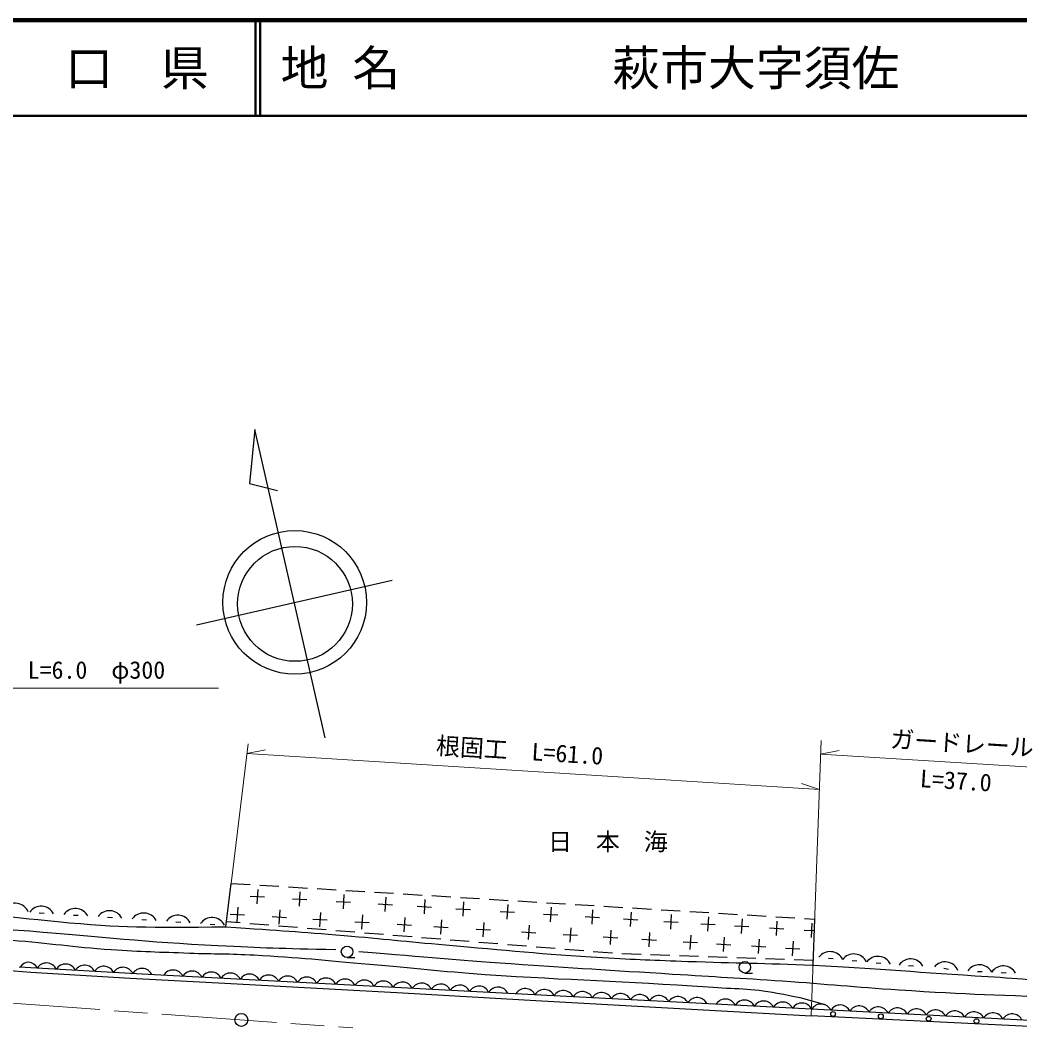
# Model space of a CAD drawing. Units: millimetres, scale not verified. Extents: x 40000 to 680000, y 20000 to 522488.
# Drawn here: x 343170 to 447612, y 274851 to 380000 of the extents above; entities that cross this region are included whole.
import ezdxf
from ezdxf.enums import TextEntityAlignment as Align

# ---------------------------------------------------------------- set-up
doc = ezdxf.new("R2010")
doc.units = ezdxf.units.MM
doc.header["$LTSCALE"] = 1000
doc.linetypes.add('CHAIN', pattern=[18.5, 12, -1.5, 3.5, -1.5])
for name, color, linetype, lineweight in [('M-BGD', 7, 'Continuous', 25), ('M-BMK', 2, 'CHAIN', 13), ('M-BMK-SRVR', 3, 'Continuous', 25), ('M-STR-HTXT', 7, 'Continuous', 13), ('M-TTL', 2, 'Continuous', 140), ('M-TTL-LINE', 7, 'Continuous', 50)]:
    doc.layers.add(name, color=color, linetype=linetype, lineweight=lineweight)
doc.layers.add('M-TTL-TXT', color=7, linetype='Continuous')
doc.styles.add('ＭＳ ゴシック', font='')
doc.styles.get('ＭＳ ゴシック').set_extended_font_data('MS Gothic')

msp = doc.modelspace()

# ---------------------------------------------------------------- linework, layer by layer
at = {"layer": 'M-BGD'}
for p, q in [((364669, 285288), (365221, 289841)), ((365221, 289841), (367217, 289719)), ((368007, 289212), (367915, 287712)), ((368215, 289658), (370212, 289535)), ((371210, 289474), (373206, 289351)), ((374204, 289290), (376200, 289168)), ((367211, 288508), (368711, 288416)), ((371607, 288240), (373107, 288147)), ((372403, 288944), (372311, 287444)), ((376996, 288663), (376904, 287163)), ((377199, 289107), (379195, 288984)), ((380193, 288923), (382189, 288800)), ((381370, 288395), (381278, 286895)), ((383187, 288739), (385184, 288617)), ((385458, 288145), (385366, 286645)), ((386182, 288556), (388178, 288433)), ((389176, 288372), (391172, 288249)), ((392170, 288188), (394167, 288066)), ((365906, 287337), (365814, 285837)), ((370296, 287069), (370204, 285569)), ((376200, 287959), (377700, 287867)), ((380574, 287691), (382074, 287599)), ((384662, 287441), (386162, 287349)), ((388704, 287193), (390204, 287101)), ((389500, 287897), (389408, 286397)), ((394117, 287615), (394025, 286115)), ((395165, 288005), (397161, 287882)), ((398159, 287821), (400155, 287699)), ((398635, 287338), (398543, 285838)), ((401154, 287637), (403150, 287515)), ((402980, 287073), (402888, 285573)), ((404148, 287454), (406144, 287331)), ((407142, 287270), (409139, 287148)), ((410137, 287086), (412133, 286964)), ((345170, 286769), (345669, 286736)), ((348739, 286533), (349238, 286500)), ((352308, 286297), (352807, 286264)), ((355877, 286061), (356376, 286027)), ((365110, 286633), (366610, 286541)), ((369500, 286365), (371000, 286273)), ((373743, 286105), (375243, 286013)), ((374539, 286809), (374447, 285309)), ((378933, 286540), (378841, 285040)), ((383348, 286270), (383256, 284770)), ((387173, 286036), (387081, 284536)), ((393321, 286911), (394821, 286819)), ((397839, 286634), (399339, 286542)), ((402184, 286369), (403684, 286277)), ((406199, 286123), (407699, 286031)), ((406995, 286827), (406903, 285327)), ((411196, 286570), (411104, 285070)), ((413131, 286903), (415127, 286780)), ((415067, 286333), (414975, 284833)), ((416125, 286719), (418122, 286597)), ((418594, 286117), (418502, 284617)), ((419120, 286535), (421116, 286413)), ((422114, 286352), (424110, 286229)), ((425109, 286168), (426184, 286102)), ((426012, 281284), (426184, 286102)), ((359446, 285824), (359945, 285791)), ((363015, 285588), (363514, 285555)), ((366173, 285709), (364734, 285827)), ((369163, 285465), (367170, 285628)), ((372153, 285221), (370160, 285384)), ((375143, 284977), (373150, 285140)), ((378137, 285836), (379637, 285744)), ((382552, 285566), (384052, 285474)), ((386377, 285332), (387877, 285240)), ((390805, 285061), (392305, 284969)), ((391601, 285765), (391509, 284265)), ((396352, 285474), (396260, 283974)), ((400688, 285209), (400596, 283709)), ((410400, 285866), (411900, 285774)), ((414271, 285629), (415771, 285537)), ((417798, 285413), (419298, 285321)), ((421443, 285190), (422943, 285098)), ((422239, 285894), (422147, 284394)), ((425089, 284967), (426141, 284903)), ((425885, 285671), (425793, 284171)), ((378133, 284733), (376140, 284895)), ((381123, 284488), (379130, 284651)), ((384113, 284244), (382120, 284407)), ((387103, 284000), (385110, 284163)), ((390093, 283756), (388100, 283919)), ((395556, 284770), (397056, 284678)), ((399892, 284505), (401392, 284413)), ((404096, 284248), (405596, 284156)), ((404892, 284952), (404800, 283452)), ((408134, 284001), (409634, 283909)), ((408930, 284705), (408838, 283205)), ((413226, 284442), (413134, 282942)), ((416722, 284228), (416630, 282728)), ((420379, 284004), (420287, 282504)), ((393083, 283512), (391090, 283675)), ((396074, 283268), (394080, 283430)), ((399064, 283023), (397070, 283186)), ((402054, 282779), (400060, 282942)), ((412430, 283738), (413930, 283646)), ((415926, 283524), (417426, 283432)), ((419583, 283300), (421083, 283208)), ((423133, 283083), (424633, 282991)), ((423929, 283787), (423837, 282287)), ((377325, 282096), (378125, 282096)), ((405044, 282535), (403050, 282698)), ((408041, 282420), (406043, 282492)), ((411039, 282312), (409041, 282384)), ((414037, 282203), (412039, 282276)), ((417035, 282095), (415037, 282167)), ((420034, 281987), (418035, 282059)), ((423032, 281878), (421033, 281951)), ((426030, 281770), (424031, 281842)), ((427607, 282029), (428105, 281980)), ((338471, 281035), (344272, 280570)), ((356551, 280325), (343063, 281085)), ((430095, 281784), (430593, 281735)), ((432604, 281536), (433101, 281487)), ((435986, 281260), (436485, 281236)), ((439667, 280969), (440161, 280889)), ((344272, 280570), (354664, 279950)), ((354664, 279950), (364548, 279415)), ((393540, 278382), (356551, 280325)), ((418886, 280475), (419686, 280475)), ((443168, 280648), (443668, 280624)), ((445665, 280529), (446165, 280505)), ((364548, 279415), (383162, 278402)), ((383162, 278402), (397045, 277613)), ((414406, 277283), (393540, 278382)), ((397045, 277613), (425824, 276008)), ((456942, 275087), (414406, 277283)), ((463039, 274161), (425824, 276008))]:
    msp.add_line(p, q, dxfattribs=at)
for centre, radius in [((377325, 282696), 600), ((418886, 281075), 600), ((428096, 276196), 250), ((433090, 275948), 250), ((438084, 275700), 250), ((443078, 275452), 250)]:
    msp.add_circle(centre, radius, dxfattribs=at)
for centre, radius, start, end in [((342649, 286301), 1466, 22.22595, 139.22125), ((345369, 285988), 1466, 27.7145, 144.7098), ((348938, 285752), 1466, 27.7145, 144.7098), ((352507, 285516), 1466, 27.7145, 144.7098), ((356076, 285280), 1466, 27.7145, 144.7098), ((359645, 285043), 1466, 27.7145, 144.7098), ((363214, 284807), 1466, 27.7145, 144.7098), ((427781, 281242), 1466, 25.87166, 142.86697), ((430269, 280997), 1466, 25.87166, 142.86697), ((432777, 280750), 1466, 25.87166, 142.86697), ((436199, 280482), 1466, 28.75974, 145.75504), ((344037, 280612), 985, 21.82173, 151.72586), ((345920, 280390), 1133, 24.84628, 148.70131), ((347917, 280277), 1133, 24.84628, 148.70131), ((349913, 280165), 1133, 24.84628, 148.70131), ((351910, 280052), 1133, 24.84628, 148.70131), ((353907, 279939), 1133, 24.84628, 148.70131), ((355904, 279827), 1133, 24.84628, 148.70131), ((359138, 279655), 1133, 25.06542, 148.92045), ((439790, 280173), 1466, 22.22749, 139.2228), ((443381, 279871), 1466, 28.75974, 145.75504), ((445878, 279752), 1466, 28.75974, 145.75504), ((361135, 279550), 1133, 25.06542, 148.92045), ((363132, 279445), 1133, 25.06542, 148.92045), ((365130, 279340), 1133, 25.06542, 148.92045), ((367127, 279235), 1133, 25.06542, 148.92045), ((369124, 279130), 1133, 25.06542, 148.92045), ((371121, 279025), 1133, 25.06542, 148.92045), ((373119, 278920), 1133, 25.06542, 148.92045), ((375116, 278815), 1133, 25.06542, 148.92045), ((377113, 278710), 1133, 25.06542, 148.92045), ((379110, 278605), 1133, 25.06542, 148.92045), ((381108, 278501), 1133, 25.06542, 148.92045), ((383105, 278396), 1133, 25.06542, 148.92045), ((385102, 278291), 1133, 25.06542, 148.92045), ((387099, 278186), 1133, 25.06542, 148.92045), ((389097, 278081), 1133, 25.06542, 148.92045), ((391094, 277976), 1133, 25.06542, 148.92045), ((393091, 277871), 1133, 25.06542, 148.92045), ((395929, 277722), 1133, 25.0597, 148.91473), ((397927, 277617), 1133, 25.0597, 148.91473), ((399924, 277511), 1133, 25.0597, 148.91473), ((401921, 277406), 1133, 25.0597, 148.91473), ((403918, 277301), 1133, 25.0597, 148.91473), ((405916, 277196), 1133, 25.0597, 148.91473), ((407913, 277091), 1133, 25.0597, 148.91473), ((409910, 276986), 1133, 25.0597, 148.91473), ((411907, 276881), 1133, 25.0597, 148.91473), ((413905, 276776), 1133, 25.0597, 148.91473), ((416850, 276623), 1133, 25.11644, 148.97147), ((418847, 276520), 1133, 25.11644, 148.97147), ((420845, 276417), 1133, 25.11644, 148.97147), ((422842, 276314), 1133, 25.11644, 148.97147), ((424839, 276210), 1133, 25.11644, 148.97147), ((426837, 276107), 1133, 25.11644, 148.97147), ((428834, 276004), 1133, 25.11644, 148.97147), ((430831, 275901), 1133, 25.11644, 148.97147), ((432829, 275798), 1133, 25.11644, 148.97147), ((434826, 275695), 1133, 25.11644, 148.97147), ((436823, 275592), 1133, 25.11644, 148.97147), ((438821, 275488), 1133, 25.11644, 148.97147), ((440818, 275385), 1133, 25.11644, 148.97147), ((442815, 275282), 1133, 25.11644, 148.97147), ((444813, 275179), 1133, 25.11644, 148.97147), ((446810, 275076), 1133, 25.11644, 148.97147)]:
    msp.add_arc(centre, radius, start, end, dxfattribs=at)
for points, knots in [([(304378, 331849), (305753, 331105), (306449, 330610), (307335, 329399), (308545, 327746), (308229, 326317), (308518, 324288), (308884, 321715), (308529, 320200), (309067, 317657), (309801, 314184), (311226, 312539), (312192, 309124), (313132, 305805), (312650, 303670), (313924, 300465), (314934, 297925), (315673, 296448), (317599, 294509), (319694, 292400), (321330, 291695), (324010, 290410), (327154, 288902), (329191, 288718), (332595, 287962), (338177, 286721), (341391, 286403), (347083, 285850), (353923, 285185), (356386, 285254), (364669, 285288)], [0, 0, 0, 0, 1, 1, 1, 2, 2, 2, 3, 3, 3, 4, 4, 4, 5, 5, 5, 6, 6, 6, 7, 7, 7, 8, 8, 8, 9, 9, 9, 10, 10, 10, 10]), ([(187948, 322474), (188902, 321089), (189371, 320551), (190538, 319584), (192217, 318193), (193573, 318031), (195607, 317247), (198077, 316294), (199499, 315849), (202056, 315163), (203324, 314823), (204088, 314830), (205333, 314413), (207027, 313847), (207816, 313138), (209472, 312470), (211715, 311566), (213073, 311346), (215386, 310640), (218681, 309634), (220493, 308944), (223834, 308105), (227130, 307278), (228997, 306892), (232338, 306275), (236140, 305573), (238264, 305092), (242110, 304698), (244608, 304442), (246020, 304349), (248531, 304388), (251007, 304426), (252402, 304591), (254838, 305036), (257054, 305440), (258308, 305704), (260414, 306500), (262637, 307341), (263845, 307945), (265877, 309175), (267778, 310326), (268691, 311201), (270495, 312498), (272530, 313962), (273757, 314667), (275705, 316244), (277152, 317415), (278066, 317992), (279253, 319426), (280522, 320958), (280871, 322077), (282013, 323706), (283089, 325241), (283528, 326276), (284942, 327508), (286581, 328937), (287833, 329539), (289982, 329873), (291217, 330065), (291949, 329728), (293136, 329338), (294370, 328933), (295098, 328652), (296093, 327817), (297618, 326537), (298253, 325559), (299360, 323903), (300921, 321568), (301220, 319926), (302654, 317511), (303453, 316165), (303897, 315400), (304851, 314160), (305954, 312725), (306817, 312116), (307864, 310640), (308829, 309279), (309262, 308428), (309920, 306894), (310737, 304986), (310624, 303722), (311328, 301769), (311745, 300610), (311974, 299949), (312567, 298869), (313328, 297480), (313730, 296661), (314763, 295461), (315743, 294324), (316404, 293783), (317551, 292814), (319061, 291540), (319923, 290816), (321634, 289829), (324133, 288389), (325674, 287771), (328449, 286985), (331197, 286207), (332805, 286026), (335630, 285605), (338949, 285111), (340846, 285145), (344191, 284873), (351855, 284251), (356138, 283726), (363818, 283353), (368639, 283118), (370225, 283051), (376167, 282930)], [0, 0, 0, 0, 1, 1, 1, 2, 2, 2, 3, 3, 3, 4, 4, 4, 5, 5, 5, 6, 6, 6, 7, 7, 7, 8, 8, 8, 9, 9, 9, 10, 10, 10, 11, 11, 11, 12, 12, 12, 13, 13, 13, 14, 14, 14, 15, 15, 15, 16, 16, 16, 17, 17, 17, 18, 18, 18, 19, 19, 19, 20, 20, 20, 21, 21, 21, 22, 22, 22, 23, 23, 23, 24, 24, 24, 25, 25, 25, 26, 26, 26, 27, 27, 27, 28, 28, 28, 29, 29, 29, 30, 30, 30, 31, 31, 31, 32, 32, 32, 33, 33, 33, 34, 34, 34, 35, 35, 35, 36, 36, 36, 36]), ([(306608, 308271), (307480, 307190), (307777, 306763), (308325, 305680), (309036, 304276), (308929, 303295), (309480, 301822), (309968, 300516), (310221, 299764), (310916, 298555), (311624, 297325), (312201, 296747), (313141, 295683), (314866, 293730), (315830, 292612), (317815, 290924), (319198, 289748), (319995, 289100), (321533, 288136), (323209, 287085), (324132, 286418), (325982, 285714), (327583, 285105), (328543, 284916), (330234, 284644), (332160, 284335), (333271, 284454), (335218, 284335), (337979, 284166), (339529, 284127), (342287, 283912), (346351, 283596), (348610, 283205), (352678, 282927), (355874, 282708), (357670, 282677), (360872, 282560), (363512, 282465), (364994, 282503), (367631, 282363), (372336, 282115), (374961, 281807), (379655, 281406), (384386, 281002), (387027, 280661), (391764, 280336), (400851, 279712), (405960, 279666), (415045, 279019), (417871, 278818), (419484, 278904), (422269, 278386), (424212, 278024), (424927, 277854), (427186, 277186)], [0, 0, 0, 0, 1, 1, 1, 2, 2, 2, 3, 3, 3, 4, 4, 4, 5, 5, 5, 6, 6, 6, 7, 7, 7, 8, 8, 8, 9, 9, 9, 10, 10, 10, 11, 11, 11, 12, 12, 12, 13, 13, 13, 14, 14, 14, 15, 15, 15, 16, 16, 16, 17, 17, 17, 18, 18, 18, 18]), ([(364669, 285288), (370661, 284898), (372210, 284803), (377036, 284399), (381175, 284051), (383485, 283767), (387624, 283413), (394023, 282865), (397602, 282463), (404013, 282089), (407486, 281887), (409435, 281825), (412912, 281695), (418028, 281504), (420898, 281523), (426012, 281284), (433144, 280951), (437126, 280529), (444254, 280118), (447937, 279906), (449999, 279561), (453688, 279640), (455767, 279684), (456961, 279713), (458982, 280203), (461676, 280855), (463216, 281249), (465712, 282456), (467776, 283453), (468971, 284006), (470781, 285412), (473982, 287899), (475414, 289720), (478243, 292621), (480732, 295174), (482024, 296700), (484439, 299323), (486194, 301231), (487026, 302448), (488916, 304223), (489661, 304923), (490068, 305341), (490915, 305913), (491546, 306338), (492122, 306318), (492577, 306927), (492775, 307192), (492869, 307329), (492996, 307663)], [0, 0, 0, 0, 1, 1, 1, 2, 2, 2, 3, 3, 3, 4, 4, 4, 5, 5, 5, 6, 6, 6, 7, 7, 7, 8, 8, 8, 9, 9, 9, 10, 10, 10, 11, 11, 11, 12, 12, 12, 13, 13, 13, 14, 14, 14, 15, 15, 15, 16, 16, 16, 16]), ([(378553, 282733), (386257, 282082), (388229, 281918), (394435, 281466), (401032, 280986), (404731, 280788), (411332, 280368), (415819, 280082), (418335, 279961), (422821, 279649), (427575, 279319), (430231, 279032), (434986, 278720), (442484, 278229), (444927, 278187), (454205, 277875)], [0, 0, 0, 0, 1, 1, 1, 2, 2, 2, 3, 3, 3, 4, 4, 4, 5, 5, 5, 5]), ([(356677, 268579), (360229, 267971), (361247, 267838), (364194, 267506), (368704, 266998), (371265, 267130), (375796, 266858), (380066, 266602), (382454, 266414), (386722, 266126), (393047, 265699), (396586, 265404), (402914, 265028), (413084, 264423), (418789, 264239), (428962, 263704), (436267, 263320), (440351, 262956), (447661, 262690), (451200, 262562), (453187, 262511), (456728, 262578), (459824, 262636), (461555, 262783), (464641, 263028), (468720, 263352), (471000, 263602), (475061, 264098), (479960, 264698), (482733, 264915), (487564, 265929), (492607, 266988), (495307, 268095), (500264, 269505), (505019, 270858), (507670, 271660), (512429, 272997), (518191, 274615), (520028, 275100), (527213, 277024)], [0, 0, 0, 0, 1, 1, 1, 2, 2, 2, 3, 3, 3, 4, 4, 4, 5, 5, 5, 6, 6, 6, 7, 7, 7, 8, 8, 8, 9, 9, 9, 10, 10, 10, 11, 11, 11, 12, 12, 12, 13, 13, 13, 13])]:
    msp.add_open_spline(points, degree=3, knots=knots, dxfattribs=at)
at = {"layer": 'M-BMK'}
msp.add_line((339533, 277515), (377917, 274738), dxfattribs=at)
at = {"layer": 'M-BMK-SRVR'}
for p, q in [((367694, 337241), (367128, 331602)), ((375042, 305040), (367694, 337241)), ((367128, 331602), (370042, 330887)), ((361579, 316840), (382053, 321512))]:
    msp.add_line(p, q, dxfattribs=at)
for centre, radius in [((371857, 319186), 7500), ((371884, 319030), 6000), ((366280, 275580), 674)]:
    msp.add_circle(centre, radius, dxfattribs=at)
at = {"layer": 'M-STR-HTXT'}
for p, q in [((331127, 310212), (363884, 310212)), ((366988, 304421), (365221, 289841)), ((425824, 276008), (426848, 304753)), ((366866, 303414), (368794, 303793)), ((366866, 303414), (426666, 299635)), ((426798, 303349), (428726, 303731)), ((426798, 303349), (458293, 301394)), ((426666, 299635), (424801, 300254))]:
    msp.add_line(p, q, dxfattribs=at)
at = {"layer": 'M-TTL'}
msp.add_line((680000, 380000), (40000, 380000), dxfattribs=at)
at = {"layer": 'M-TTL-LINE'}
for p, q in [((367750, 380000), (367750, 370000)), ((368250, 380000), (368250, 370000)), ((40000, 370000), (680000, 370000))]:
    msp.add_line(p, q, dxfattribs=at)

# ---------------------------------------------------------------- texts
at = {"layer": 'M-BGD', "style": 'ＭＳ ゴシック'}
msp.add_text('日\u3000本\u3000海', height=1833, dxfattribs=at).set_placement((404573, 294196), align=Align.MIDDLE_CENTER)
at = {"layer": 'M-STR-HTXT', "style": 'ＭＳ ゴシック'}
msp.add_text('陶\u3000管\u3000L=6.0\u3000φ300', height=1833, dxfattribs=at).set_placement((333957, 310662), align=Align.BOTTOM_LEFT)
for s, rotation, p in [('根固工\u3000L=61.0', 356.384, (386539, 302780)), ('ガードレール', 356.447, (433994, 303477)), ('L=37.0', 356.447, (437104, 299344))]:
    msp.add_text(s, height=1833, rotation=rotation, dxfattribs=at).set_placement(p, align=Align.BOTTOM_LEFT)
at = {"layer": 'M-TTL-TXT', "style": 'ＭＳ ゴシック'}
msp.add_text('山\u3000口\u3000県', height=3666, dxfattribs=at).set_placement((350375, 375000), align=Align.MIDDLE_CENTER)
for s, p in [('地 名', (370380, 375000)), ('萩市大字須佐', (405024, 375000))]:
    msp.add_text(s, height=3666, dxfattribs=at).set_placement(p, align=Align.MIDDLE_LEFT)

doc.saveas('drawing.dxf')
